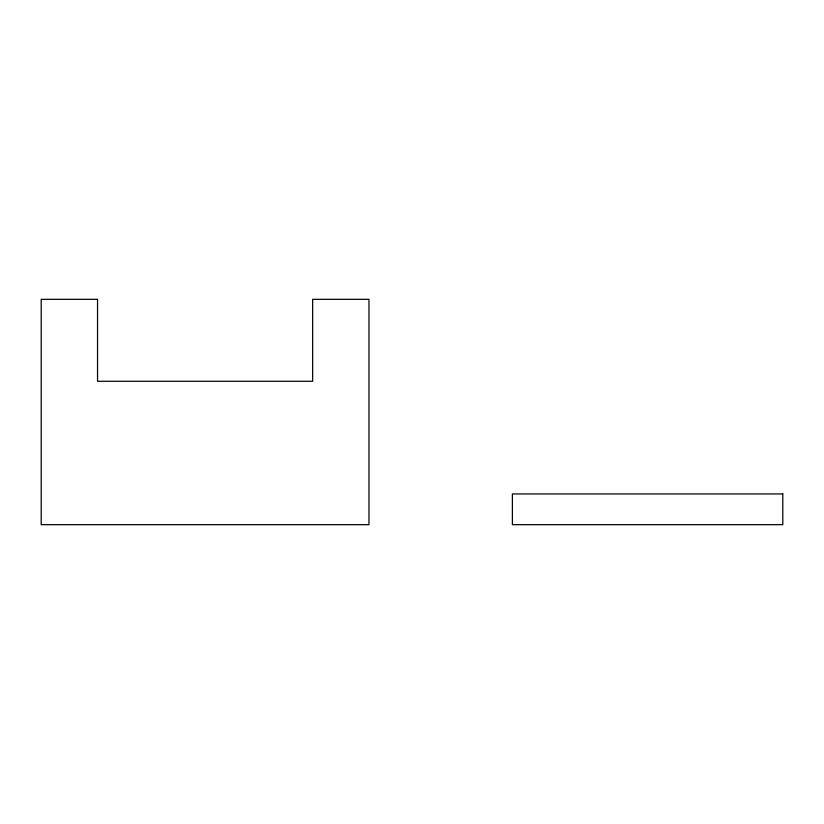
<?xml version="1.0" encoding="UTF-8"?>
<svg xmlns="http://www.w3.org/2000/svg" width="824" height="824" viewBox="0 0 824 824"><rect width="100%" height="100%" fill="white"/><g stroke="black" fill="none" stroke-linecap="round" stroke-linejoin="round"><path stroke-width="1.24" d="M97.541 299.328L41.2 299.328L41.2 524.672L368.977 524.672L368.977 299.328L312.646 299.328L312.646 381.275L97.541 381.275L97.541 299.328M782.8 493.947L512.384 493.947L512.384 524.672L782.8 524.672L782.8 493.947"/></g></svg>
